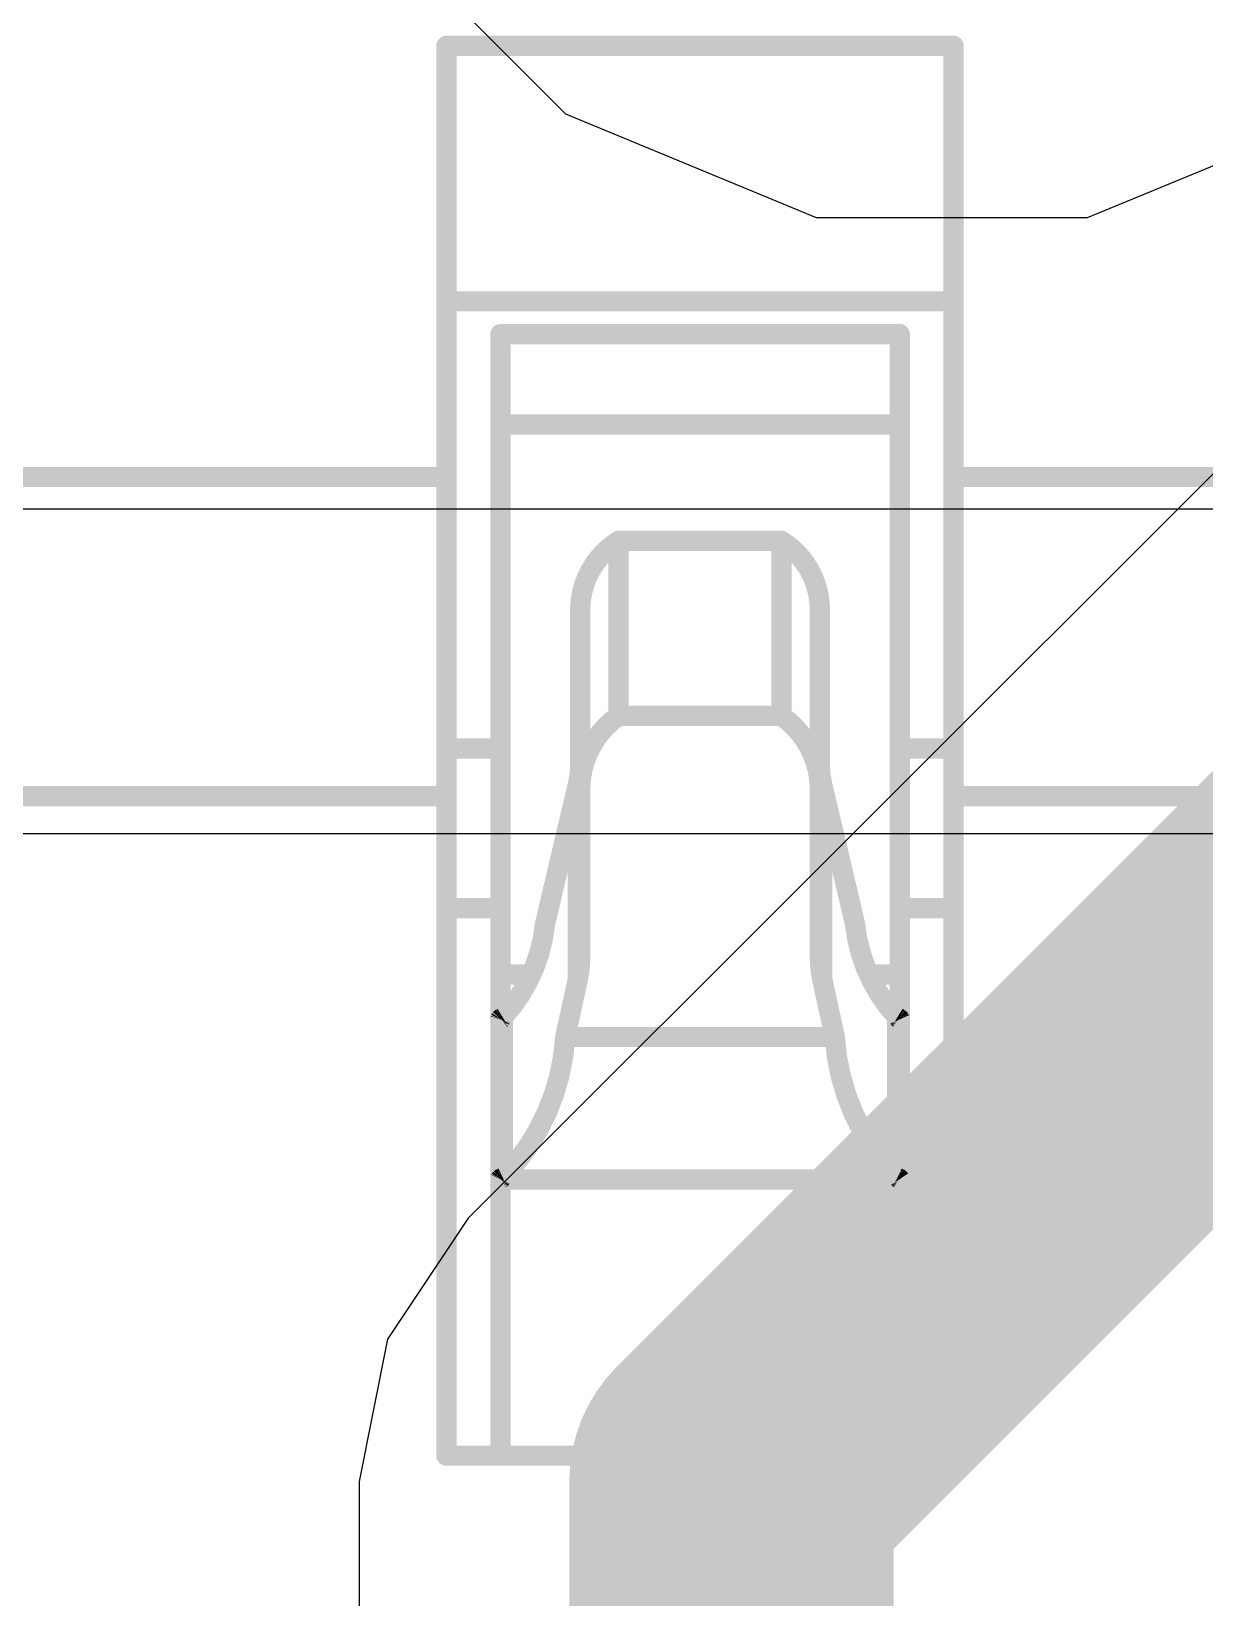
# Model space of a CAD drawing. Header units: inches. Extents: x -11 to 5433, y -4 to 5447.
# Drawn here: x 8.796 to 9.531, y 27.563 to 28.544 of the extents above; entities that cross this region are included whole.
import ezdxf

# ---------------------------------------------------------------- set-up
doc = ezdxf.new("R2010")
doc.units = ezdxf.units.IN
for name, color, linetype in [('Bottom Layer', 5, 'Continuous'), ('Mechanical 4', 56, 'Continuous'), ('Power', 76, 'Continuous')]:
    doc.layers.add(name, color=color, linetype=linetype)

msp = doc.modelspace()

# ---------------------------------------------------------------- linework, layer by layer
at = {"layer": 'Bottom Layer'}
for p, q in [((9.97075, 28.70156), (9.06982, 27.80063)), ((9.06982, 27.80063), (9.01929, 27.72501)), ((9.01929, 27.72501), (9.00155, 27.63581)), ((9.00155, 27.63581), (9.00155, 27.29408))]:
    msp.add_line(p, q, dxfattribs=at)
for points in [[(9.23463, 27.63581, 0.2032, 0.2032, 0), (10.13556, 28.53675, 0.2032, 0.2032, 0)], [(9.23463, 26.92845, 0.2032, 0.2032, 0), (9.23463, 27.63581, 0.2032, 0.2032, 0)]]:
    msp.add_lwpolyline(points, format="xyseb", dxfattribs=at)
msp.add_lwpolyline([(9.18383, 27.63581, 0.1016, 0.1016, 1), (9.28543, 27.63581, 0.1016, 0.1016, 1)], format="xyseb", close=True, dxfattribs=at)
msp.add_lwpolyline([(9.18383, 27.63581, 0.1016, 0.1016, 1), (9.28543, 27.63581, 0.1016, 0.1016, 1)], format="xyseb", close=True, dxfattribs=at)
at = {"layer": 'Mechanical 4'}
for points in [[(9.05615, 28.53495, 0.0127, 0.0127, 0), (9.37365, 28.53495, 0.0127, 0.0127, 0)], [(9.05615, 28.06495, 0.0127, 0.0127, 0), (9.05615, 28.53495, 0.0127, 0.0127, 0)], [(9.37365, 28.06495, 0.0127, 0.0127, 0), (9.37365, 28.53495, 0.0127, 0.0127, 0)], [(9.05615, 28.37494, 0.0127, 0.0127, 0), (9.37365, 28.37494, 0.0127, 0.0127, 0)], [(9.08991, 28.35441, 0.0127, 0.0127, 0), (9.33991, 28.35441, 0.0127, 0.0127, 0)], [(9.08991, 27.65195, 0.0127, 0.0127, 0), (9.08991, 28.35441, 0.0127, 0.0127, 0)], [(9.33991, 27.65195, 0.0127, 0.0127, 0), (9.33991, 28.35441, 0.0127, 0.0127, 0)], [(9.08991, 28.29774, 0.0127, 0.0127, 0), (9.33991, 28.29774, 0.0127, 0.0127, 0)], [(8.73865, 28.26494, 0.0127, 0.0127, 0), (9.05615, 28.26494, 0.0127, 0.0127, 0)], [(9.37365, 28.26494, 0.0127, 0.0127, 0), (9.69115, 28.26494, 0.0127, 0.0127, 0)], [(9.13991, 28.1837, 0.0127, 0.0127, -0.247377), (9.16391, 28.22494, 0.0127, 0.0127, 0)], [(9.16392, 28.22494, 0.0127, 0.0127, 0), (9.26589, 28.22494, 0.0127, 0.0127, 0)], [(9.16392, 28.11528, 0.0127, 0.0127, 0), (9.16392, 28.22494, 0.0127, 0.0127, 0)], [(9.26589, 28.11528, 0.0127, 0.0127, 0), (9.26589, 28.22494, 0.0127, 0.0127, 0)], [(9.2659, 28.22494, 0.0127, 0.0127, -0.247377), (9.28991, 28.1837, 0.0127, 0.0127, 0)], [(9.13991, 27.96435, 0.0127, 0.0127, 0), (9.13991, 28.1837, 0.0127, 0.0127, 0)], [(9.28991, 27.96435, 0.0127, 0.0127, 0), (9.28991, 28.1837, 0.0127, 0.0127, 0)], [(9.13991, 28.07071, 0.0127, 0.0127, -0.23748), (9.16391, 28.11529, 0.0127, 0.0127, 0)], [(9.16392, 28.11528, 0.0127, 0.0127, 0), (9.26589, 28.11528, 0.0127, 0.0127, 0)], [(9.2659, 28.11529, 0.0127, 0.0127, -0.23748), (9.28991, 28.07071, 0.0127, 0.0127, 0)], [(9.05615, 28.09495, 0.0127, 0.0127, 0), (9.08991, 28.09495, 0.0127, 0.0127, 0)], [(9.33991, 28.09495, 0.0127, 0.0127, 0), (9.37365, 28.09495, 0.0127, 0.0127, 0)], [(9.13991, 28.08526, 0.0127, 0.0127, -0.057864), (9.13839, 28.07223, 0.0127, 0.0127, 0)], [(9.29142, 28.07223, 0.0127, 0.0127, -0.057864), (9.28991, 28.08526, 0.0127, 0.0127, 0)], [(9.11786, 27.98495, 0.0127, 0.0127, 0), (9.13839, 28.07223, 0.0127, 0.0127, 0)], [(9.13839, 27.95028, 0.0127, 0.0127, 0), (9.13839, 28.07223, 0.0127, 0.0127, 0)], [(9.29142, 28.07223, 0.0127, 0.0127, 0), (9.31194, 27.98495, 0.0127, 0.0127, 0)], [(9.29142, 27.95028, 0.0127, 0.0127, 0), (9.29142, 28.07223, 0.0127, 0.0127, 0)], [(8.73865, 28.06495, 0.0127, 0.0127, 0), (9.05615, 28.06495, 0.0127, 0.0127, 0)], [(9.05615, 27.65195, 0.0127, 0.0127, 0), (9.05615, 28.06495, 0.0127, 0.0127, 0)], [(9.37365, 28.06495, 0.0127, 0.0127, 0), (9.69115, 28.06495, 0.0127, 0.0127, 0)], [(9.37365, 27.65195, 0.0127, 0.0127, 0), (9.37365, 28.06495, 0.0127, 0.0127, 0)], [(9.05615, 27.99495, 0.0127, 0.0127, 0), (9.08991, 27.99495, 0.0127, 0.0127, 0)], [(9.33991, 27.99495, 0.0127, 0.0127, 0), (9.37365, 27.99495, 0.0127, 0.0127, 0)], [(9.11787, 27.98495, 0.0127, 0.0127, -0.162591), (9.09142, 27.92645, 0.0127, 0.0127, 0)], [(9.33839, 27.92645, 0.0127, 0.0127, -0.162591), (9.31194, 27.98495, 0.0127, 0.0127, 0)], [(9.13991, 27.96435, 0.0127, 0.0127, -0.053658), (9.13839, 27.95028, 0.0127, 0.0127, 0)], [(9.29142, 27.95028, 0.0127, 0.0127, -0.053658), (9.28991, 27.96435, 0.0127, 0.0127, 0)], [(9.08991, 27.95328, 0.0127, 0.0127, 0), (9.10857, 27.95328, 0.0127, 0.0127, 0)], [(9.13053, 27.91418, 0.0127, 0.0127, 0), (9.13839, 27.95028, 0.0127, 0.0127, 0)], [(9.29142, 27.95028, 0.0127, 0.0127, 0), (9.29928, 27.91418, 0.0127, 0.0127, 0)], [(9.32124, 27.95328, 0.0127, 0.0127, 0), (9.33991, 27.95328, 0.0127, 0.0127, 0)], [(9.08991, 27.92521, 0.0127, 0.0127, -0.011022), (9.08994, 27.9253, 0.0127, 0.0127, 0)], [(9.08994, 27.9253, 0.0127, 0.0127, -0.028404), (9.08999, 27.92539, 0.0127, 0.0127, 0)], [(9.08999, 27.92539, 0.0127, 0.0127, -0.035041), (9.09005, 27.92549, 0.0127, 0.0127, 0)], [(9.09005, 27.92549, 0.0127, 0.0127, -0.032319), (9.09015, 27.92559, 0.0127, 0.0127, 0)], [(9.09015, 27.92559, 0.0127, 0.0127, -0.024462), (9.09029, 27.92571, 0.0127, 0.0127, 0)], [(9.09029, 27.92571, 0.0127, 0.0127, -0.013729), (9.09047, 27.92584, 0.0127, 0.0127, 0)], [(9.09047, 27.92584, 0.0127, 0.0127, -0.00812), (9.09068, 27.92599, 0.0127, 0.0127, 0)], [(9.09068, 27.92599, 0.0127, 0.0127, -0.004821), (9.09091, 27.92614, 0.0127, 0.0127, 0)], [(9.09091, 27.92614, 0.0127, 0.0127, 0), (9.09142, 27.92645, 0.0127, 0.0127, 0)], [(9.09142, 27.82608, 0.0127, 0.0127, 0), (9.09142, 27.92645, 0.0127, 0.0127, 0)], [(9.33839, 27.92645, 0.0127, 0.0127, 0), (9.33865, 27.92629, 0.0127, 0.0127, 0)], [(9.33839, 27.82608, 0.0127, 0.0127, 0), (9.33839, 27.92645, 0.0127, 0.0127, 0)], [(9.33865, 27.92629, 0.0127, 0.0127, 0), (9.33891, 27.92613, 0.0127, 0.0127, 0)], [(9.33891, 27.92613, 0.0127, 0.0127, -0.006055), (9.33915, 27.92598, 0.0127, 0.0127, 0)], [(9.33915, 27.92598, 0.0127, 0.0127, -0.010737), (9.33936, 27.92584, 0.0127, 0.0127, 0)], [(9.33936, 27.92584, 0.0127, 0.0127, -0.018562), (9.33952, 27.92571, 0.0127, 0.0127, 0)], [(9.33952, 27.92572, 0.0127, 0.0127, -0.023386), (9.33965, 27.9256, 0.0127, 0.0127, 0)], [(9.33965, 27.9256, 0.0127, 0.0127, -0.054321), (9.33981, 27.9254, 0.0127, 0.0127, 0)], [(9.33981, 27.9254, 0.0127, 0.0127, -0.028597), (9.33991, 27.92521, 0.0127, 0.0127, 0)], [(9.13053, 27.91418, 0.0127, 0.0127, -0.179894), (9.09142, 27.82608, 0.0127, 0.0127, 0)], [(9.13053, 27.91418, 0.0127, 0.0127, 0), (9.29928, 27.91418, 0.0127, 0.0127, 0)], [(9.33839, 27.82608, 0.0127, 0.0127, -0.179894), (9.29928, 27.91418, 0.0127, 0.0127, 0)], [(9.09091, 27.82584, 0.0127, 0.0127, 0), (9.09142, 27.82608, 0.0127, 0.0127, 0)], [(9.33839, 27.82608, 0.0127, 0.0127, 0), (9.33865, 27.82595, 0.0127, 0.0127, 0)], [(9.08991, 27.82515, 0.0127, 0.0127, -0.013234), (9.08994, 27.82521, 0.0127, 0.0127, 0)], [(9.08991, 27.82495, 0.0127, 0.0127, 0), (9.33991, 27.82495, 0.0127, 0.0127, 0)], [(9.08994, 27.82521, 0.0127, 0.0127, -0.032689), (9.08999, 27.82528, 0.0127, 0.0127, 0)], [(9.08999, 27.82528, 0.0127, 0.0127, -0.037446), (9.09005, 27.82535, 0.0127, 0.0127, 0)], [(9.09005, 27.82535, 0.0127, 0.0127, -0.031881), (9.09015, 27.82543, 0.0127, 0.0127, 0)], [(9.09015, 27.82543, 0.0127, 0.0127, -0.02262), (9.09029, 27.82552, 0.0127, 0.0127, 0)], [(9.09029, 27.82552, 0.0127, 0.0127, -0.012209), (9.09047, 27.82562, 0.0127, 0.0127, 0)], [(9.09047, 27.82562, 0.0127, 0.0127, -0.00707), (9.09068, 27.82573, 0.0127, 0.0127, 0)], [(9.09068, 27.82573, 0.0127, 0.0127, 0), (9.09091, 27.82584, 0.0127, 0.0127, 0)], [(9.33865, 27.82595, 0.0127, 0.0127, 0), (9.33891, 27.82584, 0.0127, 0.0127, 0)], [(9.33891, 27.82584, 0.0127, 0.0127, -0.005205), (9.33915, 27.82573, 0.0127, 0.0127, 0)], [(9.33915, 27.82572, 0.0127, 0.0127, -0.009376), (9.33935, 27.82562, 0.0127, 0.0127, 0)], [(9.33935, 27.82562, 0.0127, 0.0127, -0.016687), (9.33952, 27.82552, 0.0127, 0.0127, 0)], [(9.33952, 27.82552, 0.0127, 0.0127, -0.021994), (9.33965, 27.82543, 0.0127, 0.0127, 0)], [(9.33964, 27.82543, 0.0127, 0.0127, -0.026751), (9.33974, 27.82535, 0.0127, 0.0127, 0)], [(9.33974, 27.82535, 0.0127, 0.0127, -0.028288), (9.33981, 27.82528, 0.0127, 0.0127, 0)], [(9.33981, 27.82528, 0.0127, 0.0127, -0.032605), (9.33991, 27.82515, 0.0127, 0.0127, 0)], [(9.05615, 27.65195, 0.0127, 0.0127, 0), (9.37365, 27.65195, 0.0127, 0.0127, 0)]]:
    msp.add_lwpolyline(points, format="xyseb", dxfattribs=at)
for points in [[(9.05298, 28.53495, 0.00635, 0.00635, 1), (9.05933, 28.53495, 0.00635, 0.00635, 1)], [(9.05298, 28.53495, 0.00635, 0.00635, 1), (9.05933, 28.53495, 0.00635, 0.00635, 1)], [(9.37048, 28.53495, 0.00635, 0.00635, 1), (9.37683, 28.53495, 0.00635, 0.00635, 1)], [(9.37048, 28.53495, 0.00635, 0.00635, 1), (9.37683, 28.53495, 0.00635, 0.00635, 1)], [(9.05298, 28.37494, 0.00635, 0.00635, 1), (9.05933, 28.37494, 0.00635, 0.00635, 1)], [(9.37048, 28.37494, 0.00635, 0.00635, 1), (9.37683, 28.37494, 0.00635, 0.00635, 1)], [(9.08673, 28.35441, 0.00635, 0.00635, 1), (9.09308, 28.35441, 0.00635, 0.00635, 1)], [(9.08673, 28.35441, 0.00635, 0.00635, 1), (9.09308, 28.35441, 0.00635, 0.00635, 1)], [(9.33673, 28.35441, 0.00635, 0.00635, 1), (9.34308, 28.35441, 0.00635, 0.00635, 1)], [(9.33673, 28.35441, 0.00635, 0.00635, 1), (9.34308, 28.35441, 0.00635, 0.00635, 1)], [(9.08673, 28.29774, 0.00635, 0.00635, 1), (9.09308, 28.29774, 0.00635, 0.00635, 1)], [(9.33673, 28.29774, 0.00635, 0.00635, 1), (9.34308, 28.29774, 0.00635, 0.00635, 1)], [(9.05298, 28.26494, 0.00635, 0.00635, 1), (9.05933, 28.26494, 0.00635, 0.00635, 1)], [(9.37048, 28.26494, 0.00635, 0.00635, 1), (9.37683, 28.26494, 0.00635, 0.00635, 1)], [(9.16074, 28.22494, 0.00635, 0.00635, 1), (9.16709, 28.22494, 0.00635, 0.00635, 1)], [(9.16074, 28.22494, 0.00635, 0.00635, 1), (9.16709, 28.22494, 0.00635, 0.00635, 1)], [(9.16074, 28.22494, 0.00635, 0.00635, 1), (9.16709, 28.22494, 0.00635, 0.00635, 1)], [(9.26272, 28.22494, 0.00635, 0.00635, 1), (9.26907, 28.22494, 0.00635, 0.00635, 1)], [(9.26272, 28.22494, 0.00635, 0.00635, 1), (9.26907, 28.22494, 0.00635, 0.00635, 1)], [(9.26272, 28.22494, 0.00635, 0.00635, 1), (9.26907, 28.22494, 0.00635, 0.00635, 1)], [(9.13673, 28.1837, 0.00635, 0.00635, 1), (9.14308, 28.1837, 0.00635, 0.00635, 1)], [(9.13673, 28.1837, 0.00635, 0.00635, 1), (9.14308, 28.1837, 0.00635, 0.00635, 1)], [(9.28673, 28.1837, 0.00635, 0.00635, 1), (9.29308, 28.1837, 0.00635, 0.00635, 1)], [(9.28673, 28.1837, 0.00635, 0.00635, 1), (9.29308, 28.1837, 0.00635, 0.00635, 1)], [(9.16074, 28.11529, 0.00635, 0.00635, 1), (9.16709, 28.11529, 0.00635, 0.00635, 1)], [(9.16074, 28.11528, 0.00635, 0.00635, 1), (9.16709, 28.11528, 0.00635, 0.00635, 1)], [(9.16074, 28.11528, 0.00635, 0.00635, 1), (9.16709, 28.11528, 0.00635, 0.00635, 1)], [(9.26272, 28.11528, 0.00635, 0.00635, 1), (9.26907, 28.11528, 0.00635, 0.00635, 1)], [(9.26272, 28.11528, 0.00635, 0.00635, 1), (9.26907, 28.11528, 0.00635, 0.00635, 1)], [(9.26272, 28.11529, 0.00635, 0.00635, 1), (9.26907, 28.11529, 0.00635, 0.00635, 1)], [(9.05298, 28.09495, 0.00635, 0.00635, 1), (9.05933, 28.09495, 0.00635, 0.00635, 1)], [(9.08673, 28.09495, 0.00635, 0.00635, 1), (9.09308, 28.09495, 0.00635, 0.00635, 1)], [(9.33673, 28.09495, 0.00635, 0.00635, 1), (9.34308, 28.09495, 0.00635, 0.00635, 1)], [(9.37048, 28.09495, 0.00635, 0.00635, 1), (9.37683, 28.09495, 0.00635, 0.00635, 1)], [(9.13673, 28.08526, 0.00635, 0.00635, 1), (9.14308, 28.08526, 0.00635, 0.00635, 1)], [(9.28673, 28.08526, 0.00635, 0.00635, 1), (9.29308, 28.08526, 0.00635, 0.00635, 1)], [(9.13521, 28.07223, 0.00635, 0.00635, 1), (9.14156, 28.07223, 0.00635, 0.00635, 1)], [(9.13521, 28.07223, 0.00635, 0.00635, 1), (9.14156, 28.07223, 0.00635, 0.00635, 1)], [(9.13521, 28.07223, 0.00635, 0.00635, 1), (9.14156, 28.07223, 0.00635, 0.00635, 1)], [(9.28825, 28.07223, 0.00635, 0.00635, 1), (9.2946, 28.07223, 0.00635, 0.00635, 1)], [(9.28825, 28.07223, 0.00635, 0.00635, 1), (9.2946, 28.07223, 0.00635, 0.00635, 1)], [(9.28825, 28.07223, 0.00635, 0.00635, 1), (9.2946, 28.07223, 0.00635, 0.00635, 1)], [(9.05298, 28.06495, 0.00635, 0.00635, 1), (9.05933, 28.06495, 0.00635, 0.00635, 1)], [(9.05298, 28.06495, 0.00635, 0.00635, 1), (9.05933, 28.06495, 0.00635, 0.00635, 1)], [(9.05298, 28.06495, 0.00635, 0.00635, 1), (9.05933, 28.06495, 0.00635, 0.00635, 1)], [(9.13673, 28.07071, 0.00635, 0.00635, 1), (9.14308, 28.07071, 0.00635, 0.00635, 1)], [(9.28673, 28.07071, 0.00635, 0.00635, 1), (9.29308, 28.07071, 0.00635, 0.00635, 1)], [(9.37048, 28.06495, 0.00635, 0.00635, 1), (9.37683, 28.06495, 0.00635, 0.00635, 1)], [(9.37048, 28.06495, 0.00635, 0.00635, 1), (9.37683, 28.06495, 0.00635, 0.00635, 1)], [(9.37048, 28.06495, 0.00635, 0.00635, 1), (9.37683, 28.06495, 0.00635, 0.00635, 1)], [(9.05298, 27.99495, 0.00635, 0.00635, 1), (9.05933, 27.99495, 0.00635, 0.00635, 1)], [(9.08673, 27.99495, 0.00635, 0.00635, 1), (9.09308, 27.99495, 0.00635, 0.00635, 1)], [(9.33673, 27.99495, 0.00635, 0.00635, 1), (9.34308, 27.99495, 0.00635, 0.00635, 1)], [(9.37048, 27.99495, 0.00635, 0.00635, 1), (9.37683, 27.99495, 0.00635, 0.00635, 1)], [(9.11469, 27.98495, 0.00635, 0.00635, 1), (9.12104, 27.98495, 0.00635, 0.00635, 1)], [(9.11469, 27.98495, 0.00635, 0.00635, 1), (9.12104, 27.98495, 0.00635, 0.00635, 1)], [(9.30877, 27.98495, 0.00635, 0.00635, 1), (9.31512, 27.98495, 0.00635, 0.00635, 1)], [(9.30877, 27.98495, 0.00635, 0.00635, 1), (9.31512, 27.98495, 0.00635, 0.00635, 1)], [(9.13673, 27.96435, 0.00635, 0.00635, 1), (9.14308, 27.96435, 0.00635, 0.00635, 1)], [(9.13673, 27.96435, 0.00635, 0.00635, 1), (9.14308, 27.96435, 0.00635, 0.00635, 1)], [(9.28673, 27.96435, 0.00635, 0.00635, 1), (9.29308, 27.96435, 0.00635, 0.00635, 1)], [(9.28673, 27.96435, 0.00635, 0.00635, 1), (9.29308, 27.96435, 0.00635, 0.00635, 1)], [(9.08673, 27.95328, 0.00635, 0.00635, 1), (9.09308, 27.95328, 0.00635, 0.00635, 1)], [(9.10539, 27.95328, 0.00635, 0.00635, 1), (9.11174, 27.95328, 0.00635, 0.00635, 1)], [(9.13521, 27.95028, 0.00635, 0.00635, 1), (9.14156, 27.95028, 0.00635, 0.00635, 1)], [(9.13521, 27.95028, 0.00635, 0.00635, 1), (9.14156, 27.95028, 0.00635, 0.00635, 1)], [(9.13521, 27.95028, 0.00635, 0.00635, 1), (9.14156, 27.95028, 0.00635, 0.00635, 1)], [(9.28825, 27.95028, 0.00635, 0.00635, 1), (9.2946, 27.95028, 0.00635, 0.00635, 1)], [(9.28825, 27.95028, 0.00635, 0.00635, 1), (9.2946, 27.95028, 0.00635, 0.00635, 1)], [(9.28825, 27.95028, 0.00635, 0.00635, 1), (9.2946, 27.95028, 0.00635, 0.00635, 1)], [(9.31807, 27.95328, 0.00635, 0.00635, 1), (9.32442, 27.95328, 0.00635, 0.00635, 1)], [(9.33673, 27.95328, 0.00635, 0.00635, 1), (9.34308, 27.95328, 0.00635, 0.00635, 1)], [(9.08673, 27.92521, 0.00635, 0.00635, 1), (9.09308, 27.92521, 0.00635, 0.00635, 1)], [(9.08677, 27.9253, 0.00635, 0.00635, 1), (9.09312, 27.9253, 0.00635, 0.00635, 1)], [(9.08677, 27.9253, 0.00635, 0.00635, 1), (9.09312, 27.9253, 0.00635, 0.00635, 1)], [(9.08681, 27.92539, 0.00635, 0.00635, 1), (9.09316, 27.92539, 0.00635, 0.00635, 1)], [(9.08681, 27.92539, 0.00635, 0.00635, 1), (9.09316, 27.92539, 0.00635, 0.00635, 1)], [(9.08688, 27.92549, 0.00635, 0.00635, 1), (9.09323, 27.92549, 0.00635, 0.00635, 1)], [(9.08688, 27.92549, 0.00635, 0.00635, 1), (9.09323, 27.92549, 0.00635, 0.00635, 1)], [(9.08698, 27.92559, 0.00635, 0.00635, 1), (9.09333, 27.92559, 0.00635, 0.00635, 1)], [(9.08698, 27.92559, 0.00635, 0.00635, 1), (9.09333, 27.92559, 0.00635, 0.00635, 1)], [(9.08712, 27.92571, 0.00635, 0.00635, 1), (9.09347, 27.92571, 0.00635, 0.00635, 1)], [(9.08711, 27.92571, 0.00635, 0.00635, 1), (9.09346, 27.92571, 0.00635, 0.00635, 1)], [(9.08729, 27.92584, 0.00635, 0.00635, 1), (9.09364, 27.92584, 0.00635, 0.00635, 1)], [(9.08729, 27.92584, 0.00635, 0.00635, 1), (9.09364, 27.92584, 0.00635, 0.00635, 1)], [(9.0875, 27.92599, 0.00635, 0.00635, 1), (9.09385, 27.92599, 0.00635, 0.00635, 1)], [(9.08751, 27.92599, 0.00635, 0.00635, 1), (9.09386, 27.92599, 0.00635, 0.00635, 1)], [(9.08774, 27.92614, 0.00635, 0.00635, 1), (9.09409, 27.92614, 0.00635, 0.00635, 1)], [(9.08774, 27.92614, 0.00635, 0.00635, 1), (9.09409, 27.92614, 0.00635, 0.00635, 1)], [(9.08825, 27.92645, 0.00635, 0.00635, 1), (9.0946, 27.92645, 0.00635, 0.00635, 1)], [(9.08825, 27.92645, 0.00635, 0.00635, 1), (9.0946, 27.92645, 0.00635, 0.00635, 1)], [(9.08825, 27.92645, 0.00635, 0.00635, 1), (9.0946, 27.92645, 0.00635, 0.00635, 1)], [(9.33521, 27.92645, 0.00635, 0.00635, 1), (9.34156, 27.92645, 0.00635, 0.00635, 1)], [(9.33521, 27.92645, 0.00635, 0.00635, 1), (9.34156, 27.92645, 0.00635, 0.00635, 1)], [(9.33521, 27.92645, 0.00635, 0.00635, 1), (9.34156, 27.92645, 0.00635, 0.00635, 1)], [(9.33548, 27.92629, 0.00635, 0.00635, 1), (9.34183, 27.92629, 0.00635, 0.00635, 1)], [(9.33548, 27.92629, 0.00635, 0.00635, 1), (9.34183, 27.92629, 0.00635, 0.00635, 1)], [(9.33574, 27.92613, 0.00635, 0.00635, 1), (9.34209, 27.92613, 0.00635, 0.00635, 1)], [(9.33573, 27.92613, 0.00635, 0.00635, 1), (9.34208, 27.92613, 0.00635, 0.00635, 1)], [(9.33598, 27.92598, 0.00635, 0.00635, 1), (9.34233, 27.92598, 0.00635, 0.00635, 1)], [(9.33597, 27.92598, 0.00635, 0.00635, 1), (9.34232, 27.92598, 0.00635, 0.00635, 1)], [(9.33618, 27.92584, 0.00635, 0.00635, 1), (9.34253, 27.92584, 0.00635, 0.00635, 1)], [(9.33618, 27.92584, 0.00635, 0.00635, 1), (9.34253, 27.92584, 0.00635, 0.00635, 1)], [(9.33635, 27.92572, 0.00635, 0.00635, 1), (9.3427, 27.92572, 0.00635, 0.00635, 1)], [(9.33635, 27.92571, 0.00635, 0.00635, 1), (9.3427, 27.92571, 0.00635, 0.00635, 1)], [(9.33647, 27.9256, 0.00635, 0.00635, 1), (9.34282, 27.9256, 0.00635, 0.00635, 1)], [(9.33647, 27.9256, 0.00635, 0.00635, 1), (9.34282, 27.9256, 0.00635, 0.00635, 1)], [(9.33663, 27.9254, 0.00635, 0.00635, 1), (9.34298, 27.9254, 0.00635, 0.00635, 1)], [(9.33663, 27.9254, 0.00635, 0.00635, 1), (9.34298, 27.9254, 0.00635, 0.00635, 1)], [(9.33673, 27.92521, 0.00635, 0.00635, 1), (9.34308, 27.92521, 0.00635, 0.00635, 1)], [(9.12736, 27.91418, 0.00635, 0.00635, 1), (9.13371, 27.91418, 0.00635, 0.00635, 1)], [(9.12736, 27.91418, 0.00635, 0.00635, 1), (9.13371, 27.91418, 0.00635, 0.00635, 1)], [(9.12736, 27.91418, 0.00635, 0.00635, 1), (9.13371, 27.91418, 0.00635, 0.00635, 1)], [(9.2961, 27.91418, 0.00635, 0.00635, 1), (9.30245, 27.91418, 0.00635, 0.00635, 1)], [(9.2961, 27.91418, 0.00635, 0.00635, 1), (9.30245, 27.91418, 0.00635, 0.00635, 1)], [(9.2961, 27.91418, 0.00635, 0.00635, 1), (9.30245, 27.91418, 0.00635, 0.00635, 1)], [(9.08825, 27.82608, 0.00635, 0.00635, 1), (9.0946, 27.82608, 0.00635, 0.00635, 1)], [(9.08825, 27.82608, 0.00635, 0.00635, 1), (9.0946, 27.82608, 0.00635, 0.00635, 1)], [(9.08825, 27.82608, 0.00635, 0.00635, 1), (9.0946, 27.82608, 0.00635, 0.00635, 1)], [(9.33521, 27.82608, 0.00635, 0.00635, 1), (9.34156, 27.82608, 0.00635, 0.00635, 1)], [(9.33521, 27.82608, 0.00635, 0.00635, 1), (9.34156, 27.82608, 0.00635, 0.00635, 1)], [(9.33521, 27.82608, 0.00635, 0.00635, 1), (9.34156, 27.82608, 0.00635, 0.00635, 1)], [(9.08673, 27.82515, 0.00635, 0.00635, 1), (9.09308, 27.82515, 0.00635, 0.00635, 1)], [(9.08673, 27.82495, 0.00635, 0.00635, 1), (9.09308, 27.82495, 0.00635, 0.00635, 1)], [(9.08677, 27.82521, 0.00635, 0.00635, 1), (9.09312, 27.82521, 0.00635, 0.00635, 1)], [(9.08677, 27.82521, 0.00635, 0.00635, 1), (9.09312, 27.82521, 0.00635, 0.00635, 1)], [(9.08681, 27.82528, 0.00635, 0.00635, 1), (9.09316, 27.82528, 0.00635, 0.00635, 1)], [(9.08681, 27.82528, 0.00635, 0.00635, 1), (9.09316, 27.82528, 0.00635, 0.00635, 1)], [(9.08688, 27.82535, 0.00635, 0.00635, 1), (9.09323, 27.82535, 0.00635, 0.00635, 1)], [(9.08688, 27.82535, 0.00635, 0.00635, 1), (9.09323, 27.82535, 0.00635, 0.00635, 1)], [(9.08697, 27.82543, 0.00635, 0.00635, 1), (9.09332, 27.82543, 0.00635, 0.00635, 1)], [(9.08698, 27.82543, 0.00635, 0.00635, 1), (9.09333, 27.82543, 0.00635, 0.00635, 1)], [(9.08711, 27.82552, 0.00635, 0.00635, 1), (9.09346, 27.82552, 0.00635, 0.00635, 1)], [(9.08711, 27.82552, 0.00635, 0.00635, 1), (9.09346, 27.82552, 0.00635, 0.00635, 1)], [(9.08729, 27.82562, 0.00635, 0.00635, 1), (9.09364, 27.82562, 0.00635, 0.00635, 1)], [(9.08729, 27.82562, 0.00635, 0.00635, 1), (9.09364, 27.82562, 0.00635, 0.00635, 1)], [(9.0875, 27.82573, 0.00635, 0.00635, 1), (9.09385, 27.82573, 0.00635, 0.00635, 1)], [(9.0875, 27.82573, 0.00635, 0.00635, 1), (9.09385, 27.82573, 0.00635, 0.00635, 1)], [(9.08774, 27.82584, 0.00635, 0.00635, 1), (9.09409, 27.82584, 0.00635, 0.00635, 1)], [(9.08774, 27.82584, 0.00635, 0.00635, 1), (9.09409, 27.82584, 0.00635, 0.00635, 1)], [(9.33548, 27.82595, 0.00635, 0.00635, 1), (9.34183, 27.82595, 0.00635, 0.00635, 1)], [(9.33548, 27.82595, 0.00635, 0.00635, 1), (9.34183, 27.82595, 0.00635, 0.00635, 1)], [(9.33574, 27.82584, 0.00635, 0.00635, 1), (9.34209, 27.82584, 0.00635, 0.00635, 1)], [(9.33574, 27.82584, 0.00635, 0.00635, 1), (9.34209, 27.82584, 0.00635, 0.00635, 1)], [(9.33598, 27.82573, 0.00635, 0.00635, 1), (9.34233, 27.82573, 0.00635, 0.00635, 1)], [(9.33597, 27.82572, 0.00635, 0.00635, 1), (9.34232, 27.82572, 0.00635, 0.00635, 1)], [(9.33618, 27.82562, 0.00635, 0.00635, 1), (9.34253, 27.82562, 0.00635, 0.00635, 1)], [(9.33618, 27.82562, 0.00635, 0.00635, 1), (9.34253, 27.82562, 0.00635, 0.00635, 1)], [(9.33635, 27.82552, 0.00635, 0.00635, 1), (9.3427, 27.82552, 0.00635, 0.00635, 1)], [(9.33635, 27.82552, 0.00635, 0.00635, 1), (9.3427, 27.82552, 0.00635, 0.00635, 1)], [(9.33647, 27.82543, 0.00635, 0.00635, 1), (9.34282, 27.82543, 0.00635, 0.00635, 1)], [(9.33647, 27.82543, 0.00635, 0.00635, 1), (9.34282, 27.82543, 0.00635, 0.00635, 1)], [(9.33657, 27.82535, 0.00635, 0.00635, 1), (9.34292, 27.82535, 0.00635, 0.00635, 1)], [(9.33656, 27.82535, 0.00635, 0.00635, 1), (9.34291, 27.82535, 0.00635, 0.00635, 1)], [(9.33663, 27.82528, 0.00635, 0.00635, 1), (9.34298, 27.82528, 0.00635, 0.00635, 1)], [(9.33663, 27.82528, 0.00635, 0.00635, 1), (9.34298, 27.82528, 0.00635, 0.00635, 1)], [(9.33673, 27.82515, 0.00635, 0.00635, 1), (9.34308, 27.82515, 0.00635, 0.00635, 1)], [(9.33673, 27.82495, 0.00635, 0.00635, 1), (9.34308, 27.82495, 0.00635, 0.00635, 1)], [(9.05298, 27.65195, 0.00635, 0.00635, 1), (9.05933, 27.65195, 0.00635, 0.00635, 1)], [(9.05298, 27.65195, 0.00635, 0.00635, 1), (9.05933, 27.65195, 0.00635, 0.00635, 1)], [(9.08673, 27.65195, 0.00635, 0.00635, 1), (9.09308, 27.65195, 0.00635, 0.00635, 1)], [(9.33673, 27.65195, 0.00635, 0.00635, 1), (9.34308, 27.65195, 0.00635, 0.00635, 1)], [(9.37048, 27.65195, 0.00635, 0.00635, 1), (9.37683, 27.65195, 0.00635, 0.00635, 1)], [(9.37048, 27.65195, 0.00635, 0.00635, 1), (9.37683, 27.65195, 0.00635, 0.00635, 1)]]:
    msp.add_lwpolyline(points, format="xyseb", close=True, dxfattribs=at)
at = {"layer": 'Power'}
for p, q in [((9.01061, 28.61253), (9.13073, 28.49241)), ((9.13073, 28.49241), (9.28766, 28.4274)), ((9.45754, 28.4274), (9.61447, 28.49241)), ((9.28766, 28.4274), (9.45754, 28.4274)), ((10.3449, 28.2448), (7.48726, 28.2448)), ((7.98977, 28.0416), (10.20029, 28.0416))]:
    msp.add_line(p, q, dxfattribs=at)

doc.saveas('drawing.dxf')
